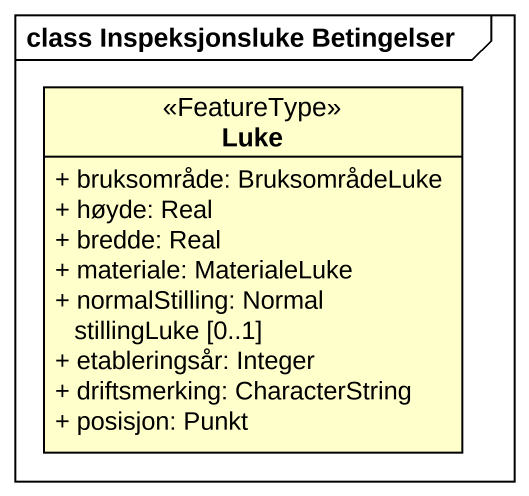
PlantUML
@startuml
mainframe class Inspeksjonsluke Betingelser
hide circle
hide empty members
skinparam classAttributeIconSize 0
class Luke <<FeatureType>> {
  + bruksområde: BruksområdeLuke
  + høyde: Real
  + bredde: Real
  + materiale: MaterialeLuke
  + normalStilling: Normal stillingLuke [0..1]
  + etableringsår: Integer
  + driftsmerking: CharacterString
  + posisjon: Punkt
}
@enduml
